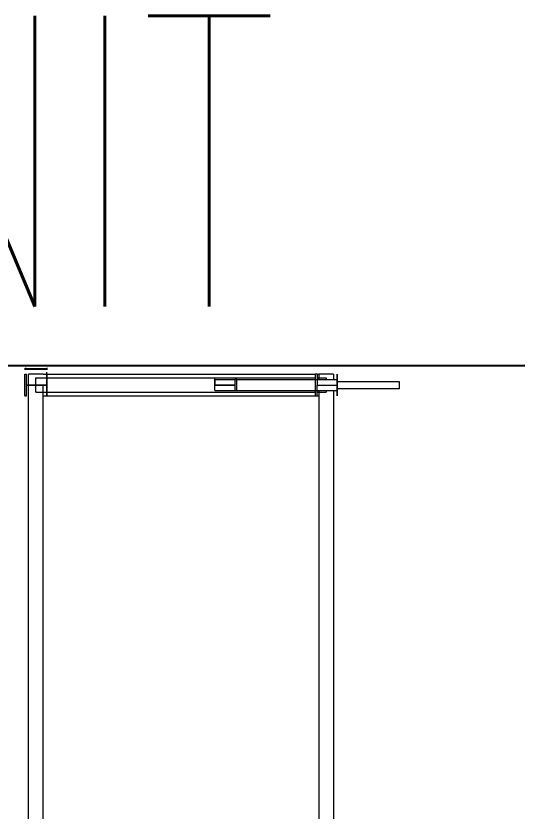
# Model space of a CAD drawing. Header units: inches. Extents: x 295136 to 296247, y 2627183 to 2627409.
# Drawn here: x 295235.96 to 295239.41, y 2627288.66 to 2627294.14 of the extents above; entities that cross this region are included whole.
import ezdxf
from ezdxf.enums import TextEntityAlignment as Align

# ---------------------------------------------------------------- set-up
doc = ezdxf.new("R2010")
doc.units = ezdxf.units.IN
doc.header["$MEASUREMENT"] = 0
for name, color, linetype in [('EQUIPMENT LAYOUT-EMBED 1_DWG$0$DwgTemplate', 7, 'Continuous'), ('Layer 1', 7, 'Continuous'), ('Layout', 6, 'Continuous')]:
    doc.layers.add(name, color=color, linetype=linetype)
doc.styles.add('HZTXT', font='txt_qlt.shx', dxfattribs={"width": 0.7, "bigfont": 'hztxt.shx'})

# ---------------------------------------------------------------- blocks, each defined once
blk = doc.blocks.new('A$C55974CAD')
at = {"layer": 'EQUIPMENT LAYOUT-EMBED 1_DWG$0$DwgTemplate', "color": 7, "lineweight": 25}
blk.add_line((61, 22.4), (61, 0), dxfattribs=at)
at = {"layer": 'EQUIPMENT LAYOUT-EMBED 1_DWG$0$DwgTemplate', "color": 1, "lineweight": 25}
for p, q in [((60.9761, 12.2825), (60.9761, 12.276)), ((60.9761, 12.276), (60.9761, 12.1239)), ((60.9761, 12.2694), (60.9761, 12.276)), ((60.9761, 12.1239), (60.9761, 12.1305))]:
    blk.add_line(p, q, dxfattribs=at)

msp = doc.modelspace()

# ---------------------------------------------------------------- linework, layer by layer
at = {"layer": 'Layer 1', "color": 0, "lineweight": 5}
for points in [[(295236.0232, 2627291.5217), (295236.0232, 2627291.6727), (295236.0358, 2627291.6727)], [(295236.1742, 2627291.5972), (295236.0358, 2627291.5972), (295236.0358, 2627291.6727)], [(295236.149, 2627231.5747), (295236.0483, 2627231.5747), (295236.0483, 2627291.6727)], [(295236.149, 2627291.6727), (295236.0483, 2627291.6727)], [(295236.149, 2627291.6727), (295238.0239, 2627291.6727)], [(295236.1742, 2627291.6727), (295236.1742, 2627291.6853)], [(295236.1742, 2627291.5972), (295236.1742, 2627291.5217), (295236.1742, 2627291.6727), (295236.1742, 2627291.5972)], [(295238.0365, 2627291.6727), (295238.0239, 2627291.6727)], [(295238.0239, 2627291.6727), (295238.0239, 2627291.5217)], [(295238.0365, 2627291.6727), (295238.0365, 2627291.5972), (295238.1749, 2627291.5972)], [(295238.0365, 2627291.6727), (295238.0491, 2627291.6727)], [(295238.1497, 2627291.6727), (295238.0491, 2627291.6727), (295238.0491, 2627291.6349)], [(295238.1497, 2627291.6727), (295238.1497, 2627291.6349)], [(295238.1749, 2627291.5217), (295238.1749, 2627291.6727)], [(295238.1749, 2627291.6727), (295238.1749, 2627291.5972)], [(295236.0986, 2627291.5469), (295236.0986, 2627291.6475), (295238.0239, 2627291.6475)], [(295237.3318, 2627291.6349), (295237.3318, 2627291.6475)], [(295237.3318, 2627291.5594), (295238.1749, 2627291.5594), (295238.1749, 2627291.6349)], [(295237.3318, 2627291.5594), (295237.3318, 2627291.6349), (295238.1749, 2627291.6349)], [(295237.3318, 2627291.5594), (295237.3318, 2627291.6349), (295237.3318, 2627291.5972)], [(295237.4702, 2627291.6349), (295237.4702, 2627291.5972), (295237.3318, 2627291.5972)], [(295237.4828, 2627291.6349), (295237.4702, 2627291.6349)], [(295237.4702, 2627291.5594), (295237.4828, 2627291.5594), (295237.4828, 2627291.6349)], [(295238.0365, 2627291.6475), (295238.0994, 2627291.6475), (295238.0994, 2627291.6349)], [(295238.1749, 2627291.6223), (295238.6027, 2627291.6223), (295238.6027, 2627291.572), (295238.1749, 2627291.572)], [(295236.0358, 2627291.5217), (295236.0358, 2627291.5972), (295236.1742, 2627291.5972)], [(295236.149, 2627231.5747), (295236.149, 2627291.5972)], [(295237.3318, 2627291.5594), (295237.3318, 2627291.5972)], [(295237.3318, 2627291.5972), (295237.4702, 2627291.5972)], [(295237.4702, 2627291.5972), (295237.4702, 2627291.5594)], [(295238.0365, 2627291.5972), (295238.1749, 2627291.5972), (295238.1749, 2627291.5217)], [(295238.0365, 2627291.5217), (295238.0365, 2627291.5972)], [(295238.0491, 2627291.5594), (295238.0491, 2627285.6326)], [(295238.0994, 2627291.5594), (295238.0994, 2627291.5469)], [(295238.1497, 2627291.5594), (295238.1497, 2627285.6326)], [(295236.0232, 2627291.5217), (295236.0358, 2627291.5217)], [(295236.0986, 2627291.5469), (295238.0239, 2627291.5469)], [(295236.149, 2627291.5217), (295238.0239, 2627291.5217)], [(295236.1742, 2627291.5217), (295236.1742, 2627291.5343)], [(295238.0239, 2627291.5217), (295238.0365, 2627291.5217)], [(295238.0365, 2627291.5469), (295238.0994, 2627291.5469)], [(295238.0365, 2627291.5217), (295238.0491, 2627291.5217)], [(295238.1749, 2627291.5217), (295238.1749, 2627291.5343)]]:
    msp.add_lwpolyline(points, dxfattribs=at)

# ---------------------------------------------------------------- block references
at = {"layer": 'Layout', "rotation": 90}
msp.add_blockref('A$C55974CAD', (295248.3027, 2627230.7321), dxfattribs=at)

# ---------------------------------------------------------------- texts
at = {"layer": 'Layout', "color": 0, "style": 'HZTXT', "width": 0.7}
msp.add_text('UNIT', height=2, dxfattribs=at).set_placement((295235.7334, 2627292.1377), align=Align.CENTER)

doc.saveas('drawing.dxf')
